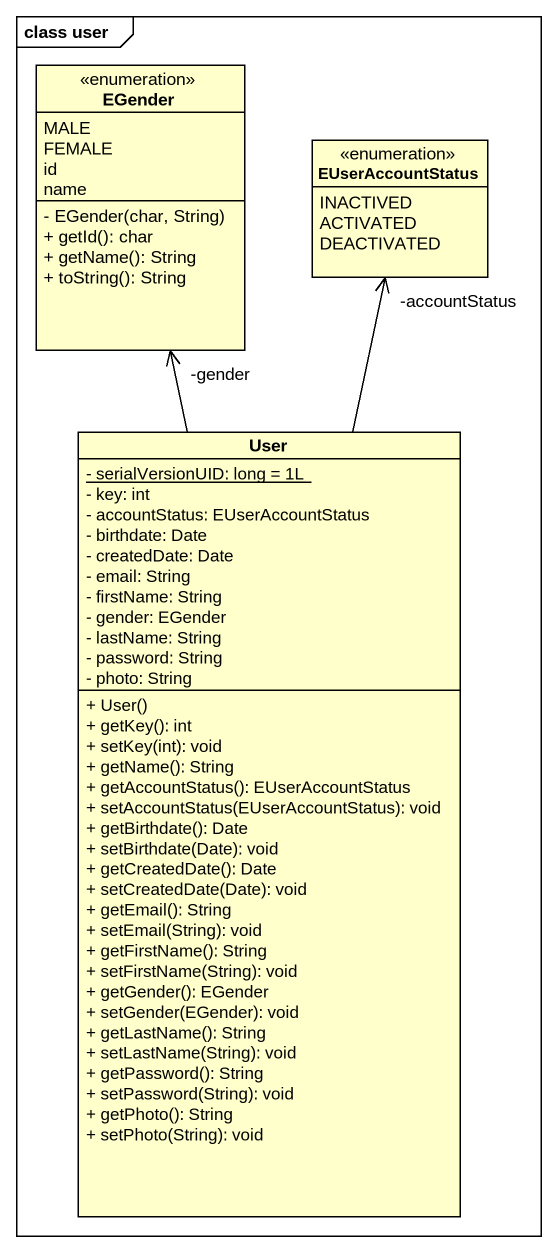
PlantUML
@startuml
mainframe class user
hide circle
hide empty members
skinparam classAttributeIconSize 0
enum EGender {
  MALE
  FEMALE
  id
  name
  - EGender(char, String)
  + getId(): char
  + getName(): String
  + toString(): String
}
enum EUserAccountStatus {
  INACTIVED
  ACTIVATED
  DEACTIVATED
}
class User {
  {static} - serialVersionUID: long = 1L
  - key: int
  - accountStatus: EUserAccountStatus
  - birthdate: Date
  - createdDate: Date
  - email: String
  - firstName: String
  - gender: EGender
  - lastName: String
  - password: String
  - photo: String
  + User()
  + getKey(): int
  + setKey(int): void
  + getName(): String
  + getAccountStatus(): EUserAccountStatus
  + setAccountStatus(EUserAccountStatus): void
  + getBirthdate(): Date
  + setBirthdate(Date): void
  + getCreatedDate(): Date
  + setCreatedDate(Date): void
  + getEmail(): String
  + setEmail(String): void
  + getFirstName(): String
  + setFirstName(String): void
  + getGender(): EGender
  + setGender(EGender): void
  + getLastName(): String
  + setLastName(String): void
  + getPassword(): String
  + setPassword(String): void
  + getPhoto(): String
  + setPhoto(String): void
}
User -up-> "-gender" EGender
User -up-> "-accountStatus" EUserAccountStatus
@enduml
